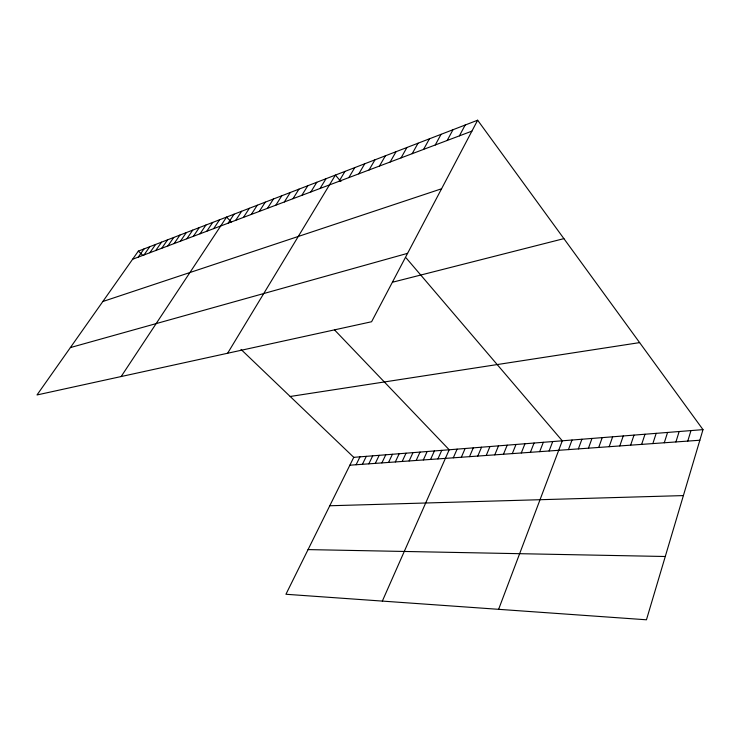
<?xml version="1.0" encoding="UTF-8"?>
<svg xmlns="http://www.w3.org/2000/svg" width="740" height="740" viewBox="0 0 740 740"><rect width="100%" height="100%" fill="white"/><g stroke="black" fill="none" stroke-linecap="round" stroke-linejoin="round"><path stroke-width="1.11" d="M703 429.635L646.455 619.787L285.936 594.266L353.757 457.339L703 429.635L477.651 120.213L138.343 251.11L37 394.957L371.591 321.743L477.651 120.213M687.774 441.096L690.966 430.588M675.916 441.947L679.154 431.522M664.279 442.77L667.563 432.447M652.856 443.584L656.177 433.344M641.645 444.389L645.002 434.232M630.628 445.175L634.014 435.102M619.805 445.943L623.228 435.962M609.168 446.701L612.627 436.804M598.725 447.45L602.212 437.627M588.457 448.181L591.972 438.441M578.375 448.893L581.908 439.236M568.449 449.606L572.02 440.023M498.612 609.325L562.289 440.8L406.121 257.909M549.108 450.984L552.725 441.558M539.682 451.659L543.317 442.298M530.404 452.316L534.058 443.038M521.284 452.973L524.956 443.76M512.302 453.611L516.002 444.472M503.468 454.24L507.187 445.166M494.783 454.86L498.501 445.859M486.226 455.47L489.963 446.535M477.799 456.071L481.555 447.2M469.512 456.663L473.276 447.857M461.344 457.246L465.127 448.505M453.306 457.81L457.098 449.143M382.339 601.093L449.199 449.763L334.489 329.864M437.932 458.911L441.743 450.355M430.569 459.438L434.399 450.938M423.317 459.956L427.156 451.511M416.176 460.465L420.015 452.085M409.128 460.964L412.976 452.639M402.171 461.464L406.029 453.195M395.317 461.945L399.175 453.731M388.555 462.435L392.422 454.268M381.886 462.907L385.762 454.795M375.31 463.379L379.185 455.322M368.825 463.841L372.701 455.831M362.415 464.295L366.3 456.339M356.097 464.748L359.982 456.848M459.401 135.864L465.173 125.023M447.182 140.48L452.991 129.731M435.25 144.985L441.077 134.319M423.585 149.388L429.44 138.815M412.189 153.689L418.054 143.208M401.043 157.898L406.926 147.501M390.137 162.014L396.039 151.7M379.472 166.037L385.392 155.807M369.038 169.978L374.967 159.831M358.826 173.835L364.755 163.762M348.827 177.609L354.765 167.619M339.04 181.309L344.988 171.393M227.624 353.239L335.405 175.093L340.918 181.55M320.059 188.478L326.016 178.71M310.856 191.947L316.812 182.262M301.837 195.351L307.794 185.74M293.003 198.69L298.96 189.153M284.336 201.965L290.293 192.493M275.835 205.174L281.792 195.776M267.51 208.319L273.449 198.986M259.333 211.399L265.272 202.149M251.313 214.434L257.243 205.239M243.442 217.403L249.371 208.282M235.718 220.317L241.638 211.261M228.133 223.184L234.044 214.193M121.147 376.54L226.588 217.07L231.361 222.056M213.694 228.632L219.586 219.771M206.812 231.232L212.695 222.426M200.05 233.785L205.924 225.043M193.408 236.291L199.273 227.606M186.869 238.761L192.724 230.131M180.44 241.194L186.286 232.619M174.122 243.58L179.95 235.061M167.897 245.93L173.715 237.466M161.782 248.233L167.582 239.834M155.761 250.508L161.551 242.156M149.832 252.747L155.613 244.45M144.004 254.949L149.767 246.707M138.26 257.113L144.013 248.927M132.608 259.25L471.907 131.137M102.832 301.513L441.567 188.774M70.374 347.578L407.583 253.339M392.616 282.199L563.899 238.632M290.191 396.483L639.619 342.611M349.863 465.192L699.846 440.235M329.772 505.762L683.39 495.587M308.062 549.598L665.269 556.499M138.343 251.11L142.885 255.457M241.036 349.428L353.757 457.339"/></g></svg>
